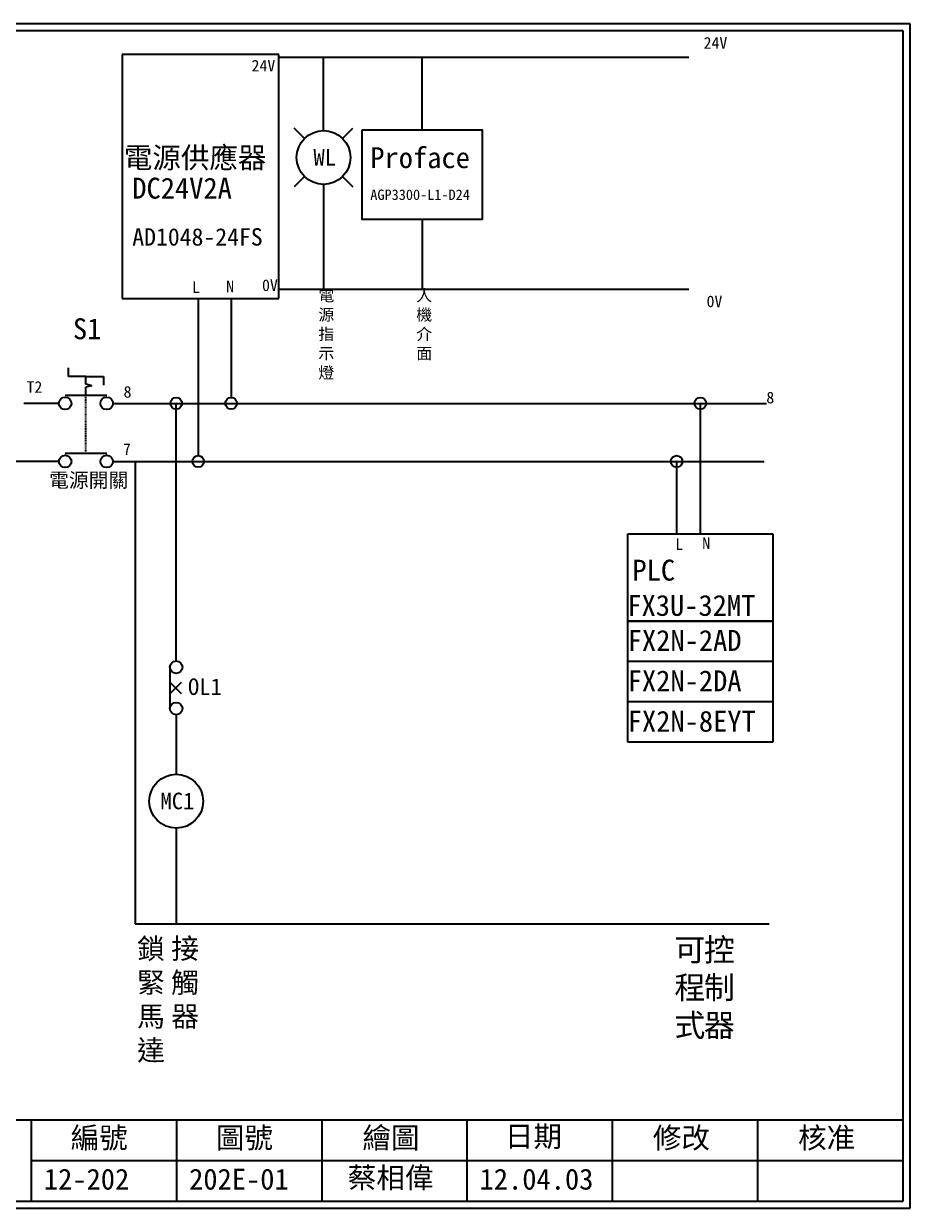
# Model space of a CAD drawing. Extents: x 10 to 297, y 3 to 207.
# Drawn here: x 144.4 to 297, y 3 to 207 of the extents above; entities that cross this region are included whole.
import ezdxf
from ezdxf.enums import TextEntityAlignment as Align

# ---------------------------------------------------------------- set-up
doc = ezdxf.new("R2010")
doc.units = 0
doc.linetypes.add('DASHED', pattern=[0.2, 0.1, -0.1])
doc.layers.get('0').update_dxf_attribs({"linetype": 'CONTINUOUS'})
for name, color, linetype in [('7', 7, 'CONTINUOUS'), ('圖框層', 7, 'CONTINUOUS'), ('標尺寸層', 3, 'CONTINUOUS')]:
    doc.layers.add(name, color=color, linetype=linetype)
doc.styles.add('CNS', font='romanc.shx', dxfattribs={"bigfont": 'chineset.shx'})
doc.styles.add('STSL', font='KAIU.TTF')

msp = doc.modelspace()

# ---------------------------------------------------------------- linework, layer by layer
for p, q in [((188.31, 201.68), (161.31, 201.68)), ((161.31, 201.68), (161.31, 159.68)), ((188.31, 159.68), (188.31, 201.68)), ((258.85, 201.15), (188.31, 201.15)), ((196, 192.47), (196, 201.15)), ((196, 188.57), (196, 192.47)), ((192.72, 187.21), (190.95, 188.97)), ((199.28, 187.21), (201.05, 188.97)), ((192.72, 180.64), (190.95, 178.88)), ((199.28, 180.64), (201.05, 178.88)), ((196, 179.29), (196, 175.34)), ((196, 175.34), (196, 161.2)), ((258.85, 161.2), (188.31, 161.2)), ((161.31, 159.68), (184.31, 159.68)), ((174.42, 159.68), (174.42, 132.6)), ((180.09, 159.68), (180.09, 142.6)), ((184.31, 159.68), (188.31, 159.68)), ((152.1, 146.24), (152.1, 147.74)), ((155.1, 146.24), (152.1, 146.24)), ((155.1, 146.24), (158.1, 146.24)), ((156.1, 144.64), (155.1, 144.9)), ((158.1, 146.24), (158.1, 144.74)), ((156.1, 144.64), (155.1, 144.37)), ((159.74, 141.6), (272.22, 141.6)), ((170.64, 101.16), (170.64, 141.6)), ((260.86, 119.12), (260.86, 141.6)), ((159.74, 131.6), (271.84, 131.6)), ((248.36, 119.12), (273.36, 119.12)), ((248.36, 104.12), (248.36, 119.12)), ((273.36, 104.12), (248.36, 104.12)), ((248.36, 104.12), (273.36, 104.12)), ((248.36, 97.16), (248.36, 104.12)), ((170.64, 97.25), (170.64, 101.16)), ((273.36, 97.16), (248.36, 97.16)), ((248.36, 90.2), (248.36, 97.16)), ((273.36, 90.2), (248.36, 90.2)), ((248.36, 83.24), (248.36, 90.2)), ((273.36, 83.24), (248.36, 83.24)), ((170.64, 68.45), (170.64, 51.99))]:
    msp.add_line(p, q)
for centre, radius in [((196, 183.93), 4.64), ((170.64, 141.6), 1), ((180.09, 141.6), 1), ((174.42, 131.6), 1), ((170.64, 73.09), 4.64)]:
    msp.add_circle(centre, radius)
at = {"layer": '7'}
for p, q in [((155.1, 144.9), (155.1, 146.24)), ((151.53, 143.03), (158.67, 143.03)), ((155.1, 143.03), (155.1, 144.37)), ((151.53, 133.03), (158.67, 133.03)), ((169.57, 96.18), (169.57, 89.04))]:
    msp.add_line(p, q, dxfattribs=at)
at = {"layer": '7', "linetype": 'DASHED'}
msp.add_line((155.1, 133.03), (155.1, 143.03), dxfattribs=at)
at = {"layer": '7'}
for centre in [(151.53, 141.6), (158.67, 141.6), (151.53, 131.6), (158.67, 131.6), (170.64, 96.18), (170.64, 89.04)]:
    msp.add_circle(centre, 1.07, dxfattribs=at)
at = {"layer": '圖框層', "color": 7}
for p, q in [((297, 206.97), (10, 206.97)), ((297, 3), (297, 206.97)), ((295.75, 205.72), (11.25, 205.72)), ((295.75, 4.25), (295.75, 205.72)), ((11.25, 18.25), (295.75, 18.25)), ((145.75, 4.25), (145.75, 18.25)), ((170.75, 4.25), (170.75, 18.25)), ((195.75, 4.25), (195.75, 18.25)), ((220.75, 4.25), (220.75, 18.25)), ((245.75, 4.25), (245.75, 18.25)), ((270.75, 4.25), (270.75, 18.25)), ((145.75, 11.25), (295.75, 11.25)), ((11.25, 4.25), (295.75, 4.25)), ((10, 3), (297, 3))]:
    msp.add_line(p, q, dxfattribs=at)
at = {"layer": '標尺寸層', "color": 7}
for p, q in [((212.98, 188.68), (212.98, 201.15)), ((212.98, 173.24), (212.98, 161.2)), ((150.46, 141.6), (144.39, 141.6)), ((150.46, 131.6), (140.2, 131.6)), ((163.57, 131.61), (163.57, 51.99)), ((256.78, 131.63), (256.78, 119.11)), ((273.36, 119.12), (273.36, 104.12)), ((273.36, 104.12), (273.36, 97.16)), ((273.36, 97.16), (273.36, 90.2)), ((169.57, 91.61), (171.57, 93.61)), ((171.57, 91.61), (169.57, 93.61)), ((273.36, 90.2), (273.36, 83.24)), ((170.64, 87.97), (170.64, 77.73)), ((163.57, 51.99), (272.69, 51.99))]:
    msp.add_line(p, q, dxfattribs=at)
msp.add_lwpolyline([(202.63, 188.68), (223.33, 188.68), (223.33, 173.24), (202.63, 173.24)], close=True, dxfattribs=at)
for centre in [(260.86, 141.6), (256.78, 131.6)]:
    msp.add_circle(centre, 1, dxfattribs=at)

# ---------------------------------------------------------------- texts
at = {"color": 7}
for s, p in [('WL', (196.2, 183.98)), ('OL1', (175.58, 92.81)), ('MC1', (170.84, 73.14))]:
    msp.add_text(s, height=2.856, dxfattribs=at).set_placement(p, align=Align.MIDDLE_CENTER)
at = {"layer": '圖框層', "color": 4, "style": 'STSL'}
for s, height, p in [('24V', 2, (261.42, 202.66)), ('24V', 2, (183.61, 198.74)), ('電源供應器', 3.6, (161.62, 182.1)), ('Proface', 3.6, (204.05, 182.1)), ('DC24V2A', 3.6, (163.08, 176.85)), ('AGP3300-L1-D24', 1.8, (204.05, 176.62)), ('AD1048-24FS', 3, (163.08, 168.76)), ('L', 2, (173.37, 160.59)), ('N', 2, (179.24, 160.73)), ('0V', 2, (185.41, 160.94)), ('0V', 2, (261.93, 158.16)), ('S1', 3.6, (152.86, 152.64)), ('T2', 2, (144.87, 143.41)), ('8', 2, (161.58, 142.58)), ('8', 2, (272.22, 141.6)), ('7', 2, (161.48, 132.7)), ('L', 2, (256.55, 116.35)), ('N', 2, (261.19, 116.54)), ('PLC', 3.6, (249.17, 111.08)), ('FX3U-32MT', 3.6, (248.29, 105.01)), ('FX2N-2AD', 3.6, (248.36, 98.98)), ('FX2N-2DA', 3.6, (248.36, 92.02)), ('FX2N-8EYT', 3.6, (248.36, 85.06)), ('編號', 3.6, (152.47, 13.34)), ('圖號', 3.6, (177.47, 13.34)), ('繪圖', 3.6, (202.69, 13.34)), ('日期', 3.6, (227.22, 13.59)), ('修改', 3.6, (252.69, 13.34)), ('核准', 3.6, (277.69, 13.34)), ('蔡相偉', 3.6, (200.18, 6.47)), ('12-202', 3.6, (147.86, 6.22)), ('202E-01', 3.6, (172.86, 6.22)), ('12.04.03', 3.6, (222.86, 6.22))]:
    msp.add_text(s, height=height, dxfattribs=at).set_placement(p)
at = {"layer": '標尺寸層', "color": 7, "attachment_point": 1, "style": 'CNS'}
for s, insert, char_height, width in [('{\\fDFKai-SB|b0|i0|c136|p65;電\\P源指示燈}', (195.11, 161.2), 2, 2.7881), ('{\\fDFKai-SB|b0|i0|c136|p65;人機介面}', (211.97, 161.2), 2, 2.0277), ('{\\fDFKai-SB|b0|i0|c136|p65;電源開關}', (148.75, 129.63), 2.5, 14.0847), ('{\\fDFKai-SB|b0|i0|c136|p65;鎖緊馬達}', (163.91, 49.47), 3.5, 5.4243), ('{\\fDFKai-SB|b0|i0|c136|p65;接觸器}', (169.78, 49.47), 3.5, 5.4243), ('{\\fDFKai-SB|b0|i0|c136|p65;可程式}', (256.39, 49.47), 3.9, 5.4243), ('{\\fDFKai-SB|b0|i0|c136|p65;控制器}', (261.48, 49.47), 3.9, 5.4243)]:
    msp.add_mtext(s, dxfattribs=dict(at, insert=insert, char_height=char_height, width=width))

doc.saveas('drawing.dxf')
